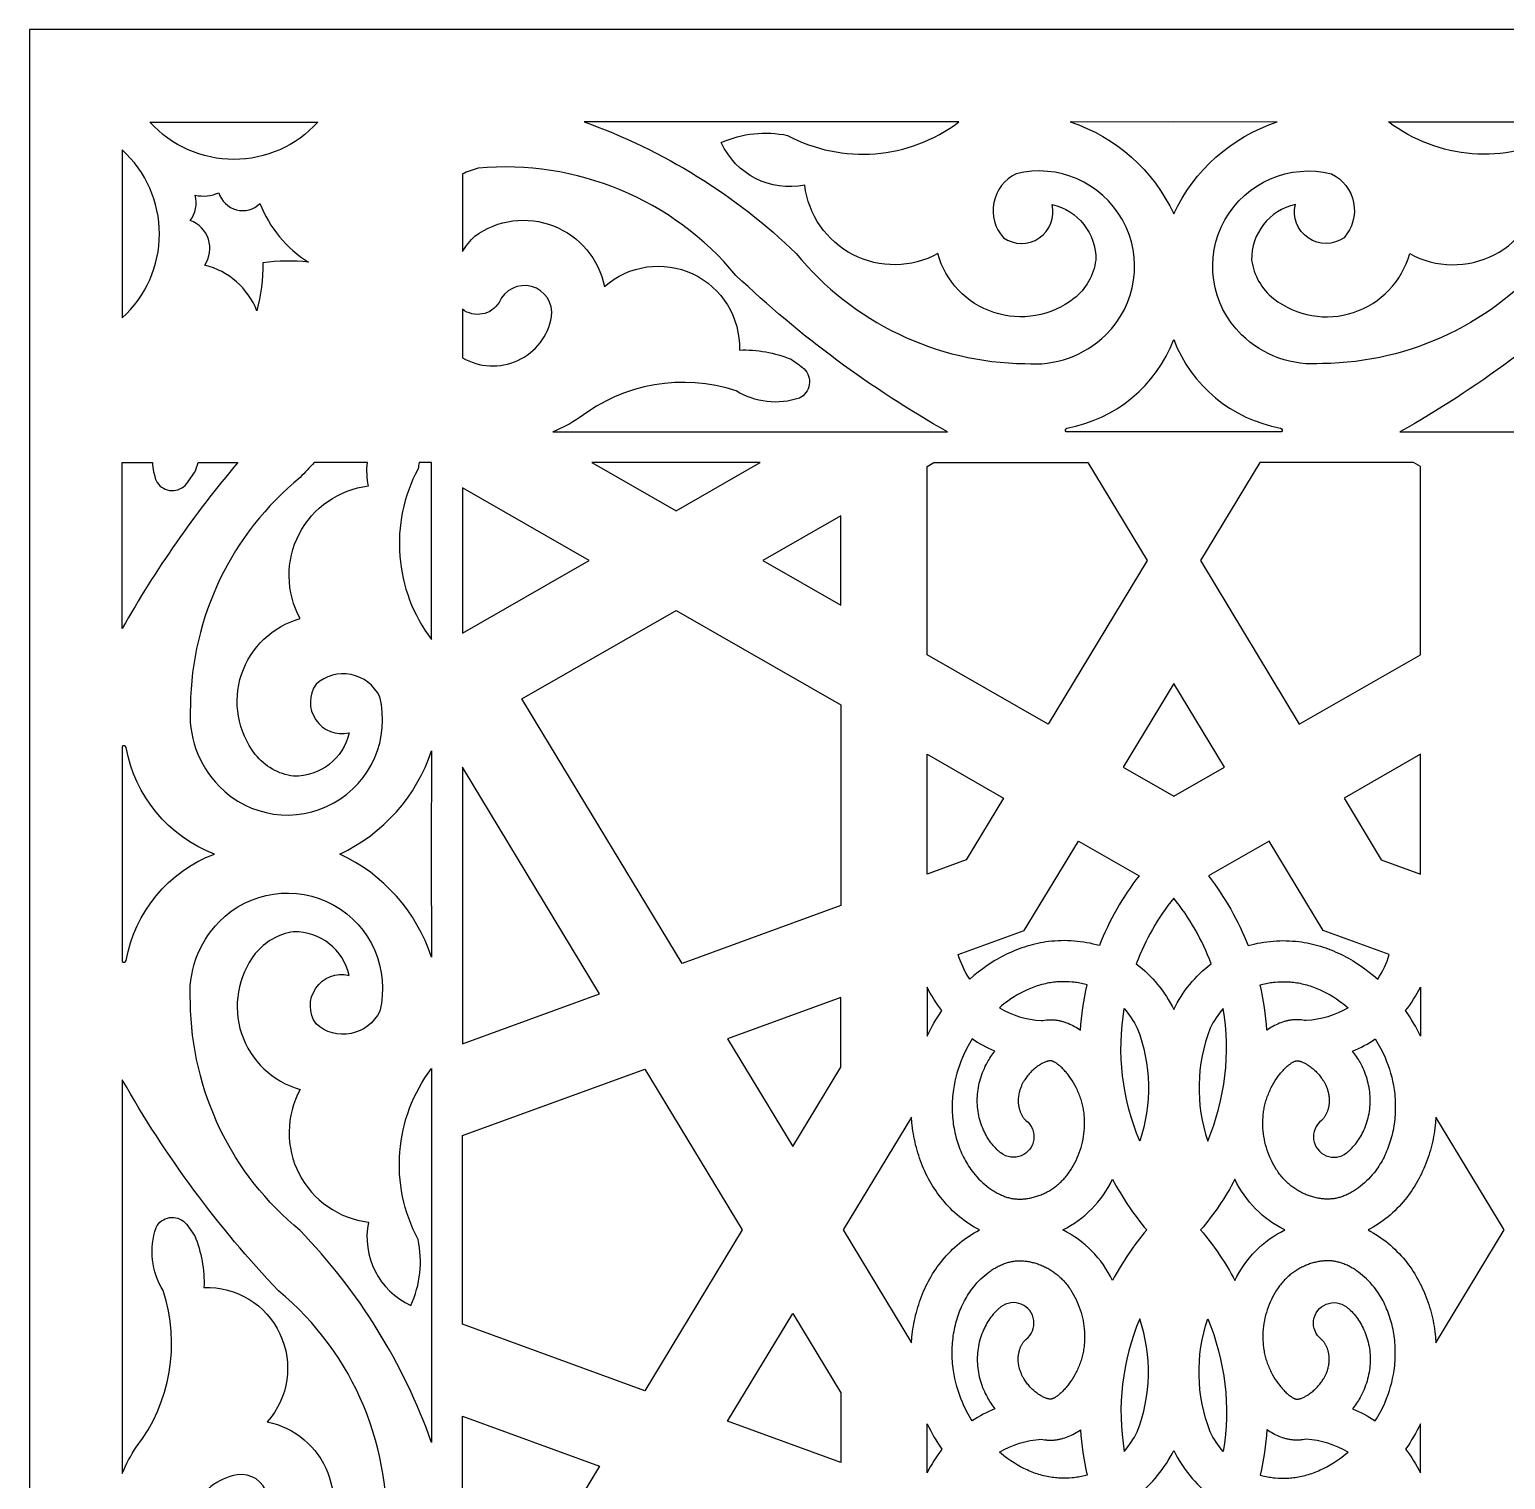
# Model space of a CAD drawing. Extents: x 481 to 1221, y 29 to 2104.
# Drawn here: x 481.1 to 958.4, y 1634.9 to 2103.7 of the extents above; entities that cross this region are included whole.
import ezdxf

# ---------------------------------------------------------------- set-up
doc = ezdxf.new("R2010")
doc.units = 0
doc.layers.add('DEFAULT_LAYER', color=1, linetype='CONTINUOUS')
doc.layers.add('LAYER_1', color=7, linetype='CONTINUOUS')

msp = doc.modelspace()

# ---------------------------------------------------------------- linework, layer by layer
at = {"layer": 'DEFAULT_LAYER'}
for points in [[(481.12, 28.73), (1221.12, 28.73), (1221.12, 2103.73), (481.12, 2103.73)], [(662.95, 1963.73), (690.19, 1948.11), (717.43, 1963.73)], [(823.31, 1963.73), (842.49, 1932.01), (810.51, 1879.12), (771.36, 1901.57), (771.36, 1962.46), (773.58, 1963.73)], [(878.93, 1963.73), (859.75, 1932.01), (891.73, 1879.12), (930.88, 1901.57), (930.88, 1962.46), (928.66, 1963.73)], [(621.12, 1908.5), (662.12, 1932.01), (621.12, 1955.52)], [(718.27, 1932.01), (743.43, 1917.58), (743.43, 1946.44)], [(690.19, 1915.92), (743.43, 1885.39), (743.43, 1820.46), (692.14, 1801.73), (640.37, 1887.35)], [(834.74, 1865.22), (851.12, 1855.83), (867.5, 1865.22), (851.12, 1892.31)], [(783.99, 1835.27), (771.36, 1830.66), (771.36, 1869.37), (796.05, 1855.22)], [(918.25, 1835.27), (930.88, 1830.66), (930.88, 1869.37), (906.19, 1855.22)], [(621.12, 1775.8), (665.41, 1791.97), (621.12, 1865.21)], [(727.93, 1742.55), (743.43, 1768.2), (743.43, 1790.73), (706.87, 1777.38)], [(621.12, 1746.06), (680.14, 1767.61), (711.61, 1715.57), (680.14, 1663.52), (621.12, 1685.07)], [(766.32, 1679.07), (766.46, 1680.88), (766.67, 1682.68), (766.8, 1683.58), (766.94, 1684.47), (767.1, 1685.37), (767.27, 1686.26), (767.46, 1687.14), (767.67, 1688.02), (767.89, 1688.9), (768.13, 1689.77), (768.39, 1690.64), (768.66, 1691.51), (768.94, 1692.36), (769.25, 1693.21), (769.57, 1694.06), (769.9, 1694.9), (770.25, 1695.73), (770.62, 1696.55), (771.01, 1697.37), (771.41, 1698.18), (771.82, 1698.98), (772.26, 1699.77), (772.71, 1700.55), (773.17, 1701.33), (773.66, 1702.09), (774.16, 1702.85), (774.67, 1703.59), (775.21, 1704.32), (775.76, 1705.04), (776.32, 1705.75), (776.95, 1706.5), (777.59, 1707.23), (778.25, 1707.95), (778.93, 1708.65), (779.63, 1709.34), (780.34, 1710.01), (781.07, 1710.66), (781.82, 1711.29), (782.57, 1711.9), (783.35, 1712.49), (784.14, 1713.06), (784.94, 1713.61), (785.75, 1714.13), (786.58, 1714.64), (787.42, 1715.11), (788.27, 1715.57), (787.42, 1716.02), (786.58, 1716.5), (785.75, 1717), (784.94, 1717.52), (784.14, 1718.07), (783.35, 1718.64), (782.57, 1719.23), (781.82, 1719.84), (781.07, 1720.48), (780.34, 1721.13), (779.63, 1721.79), (778.93, 1722.48), (778.25, 1723.18), (777.59, 1723.9), (776.95, 1724.63), (776.32, 1725.38), (775.76, 1726.09), (775.21, 1726.81), (774.67, 1727.54), (774.16, 1728.29), (773.66, 1729.04), (773.17, 1729.8), (772.71, 1730.58), (772.26, 1731.36), (771.82, 1732.15), (771.41, 1732.95), (771.01, 1733.76), (770.62, 1734.58), (770.25, 1735.4), (769.9, 1736.23), (769.57, 1737.07), (769.25, 1737.92), (768.94, 1738.77), (768.66, 1739.63), (768.39, 1740.49), (768.13, 1741.36), (767.89, 1742.23), (767.67, 1743.11), (767.46, 1743.99), (767.27, 1744.88), (767.1, 1745.77), (766.94, 1746.66), (766.8, 1747.56), (766.67, 1748.45), (766.46, 1750.26), (766.32, 1752.06), (744.25, 1715.57)], [(913.97, 1715.57), (914.82, 1715.11), (915.66, 1714.64), (916.49, 1714.13), (917.3, 1713.61), (918.1, 1713.06), (918.89, 1712.49), (919.67, 1711.9), (920.43, 1711.29), (921.17, 1710.66), (921.9, 1710.01), (922.61, 1709.34), (923.31, 1708.65), (923.99, 1707.95), (924.65, 1707.23), (925.29, 1706.5), (925.92, 1705.75), (926.49, 1705.04), (927.04, 1704.32), (927.57, 1703.59), (928.08, 1702.85), (928.58, 1702.09), (929.07, 1701.33), (929.53, 1700.55), (929.98, 1699.77), (930.42, 1698.98), (930.83, 1698.18), (931.24, 1697.37), (931.62, 1696.55), (931.99, 1695.73), (932.34, 1694.9), (932.68, 1694.06), (932.99, 1693.21), (933.3, 1692.36), (933.58, 1691.51), (933.86, 1690.64), (934.11, 1689.77), (934.35, 1688.9), (934.57, 1688.02), (934.78, 1687.14), (934.97, 1686.26), (935.14, 1685.37), (935.3, 1684.47), (935.45, 1683.58), (935.57, 1682.68), (935.78, 1680.88), (935.93, 1679.07), (958, 1715.57), (935.93, 1752.06), (935.78, 1750.26), (935.57, 1748.45), (935.45, 1747.56), (935.3, 1746.66), (935.14, 1745.77), (934.97, 1744.88), (934.78, 1743.99), (934.57, 1743.11), (934.35, 1742.23), (934.11, 1741.36), (933.86, 1740.49), (933.58, 1739.63), (933.3, 1738.77), (932.99, 1737.92), (932.68, 1737.07), (932.34, 1736.23), (931.99, 1735.4), (931.62, 1734.58), (931.24, 1733.76), (930.83, 1732.95), (930.42, 1732.15), (929.98, 1731.36), (929.53, 1730.58), (929.07, 1729.8), (928.58, 1729.04), (928.08, 1728.29), (927.57, 1727.54), (927.04, 1726.81), (926.49, 1726.09), (925.92, 1725.38), (925.29, 1724.63), (924.65, 1723.9), (923.99, 1723.18), (923.31, 1722.48), (922.61, 1721.79), (921.9, 1721.13), (921.17, 1720.48), (920.43, 1719.84), (919.67, 1719.23), (918.89, 1718.64), (918.1, 1718.07), (917.3, 1717.52), (916.49, 1717), (915.66, 1716.5), (914.82, 1716.02)], [(727.93, 1688.58), (743.43, 1662.94), (743.43, 1640.41), (706.87, 1653.76)], [(621.12, 1655.34), (665.41, 1639.16), (621.12, 1565.92)]]:
    msp.add_lwpolyline(points, close=True, dxfattribs=at)
at = {"layer": 'DEFAULT_LAYER', "color": 0, "linetype": 'BYBLOCK'}
for points in [[(729.07, 2031.28, 0.222108), (803.02, 1995.7, 0.219112), (829.18, 2005.02, 0.765251), (800.13, 2057.06, 0.497725), (796.05, 2036.41, 0.690956), (811.8, 2047.13, -0.356995), (825.92, 2029.15, -0.193457), (818.83, 2016.72, -0.533601), (774.82, 2031.26, -0.531304), (731.83, 2053.4, -0.349657), (704.83, 2067.17, -0.16007), (726.24, 2069.47, 0.291701), (781.64, 2073.84), (660.43, 2073.84, -0.107448)], [(817.67, 2073.84, -0.206627), (851.12, 2044.12, -0.206627), (884.57, 2073.84), (851.12, 2073.73)], [(973.17, 2031.28, -0.222108), (899.22, 1995.7, -0.219112), (873.06, 2005.02, -0.765251), (902.11, 2057.06, -0.497725), (906.19, 2036.41, -0.690956), (890.45, 2047.13, 0.356995), (876.32, 2029.15, 0.193457), (883.41, 2016.72, 0.533601), (927.42, 2031.26, 0.531304), (970.41, 2053.4, 0.349657), (997.41, 2067.17, 0.16007), (976, 2069.47, -0.291701), (920.6, 2073.84), (1041.81, 2073.84, 0.107448)], [(1081.12, 2057.02, 0.041637), (1076.09, 2058.88, 0.247353), (992.67, 2024.23, -0.061386), (924.27, 1973.61), (1051.92, 1973.61, -0.049502), (1043.33, 1978.16, 0.249186), (992.63, 1986.85, -0.221174), (972.13, 1984.55, -0.503995), (970.6, 1994.02, -0.012908), (974.83, 1997.09, -0.104982), (991.58, 2000.1, -0.65857), (1035.18, 2020.61, -0.545461), (1077.11, 2036.96, -0.069468), (1081.12, 2031.9)], [(816.3, 1973.61, -0.55483), (816.57, 1974.87, 0.263318), (851.12, 2003.49, 0.263318), (885.67, 1974.87, -0.55483), (885.94, 1973.61)], [(573.17, 1963.73, -0.008727), (568.65, 1958.89, 0.222108), (533.16, 1885.12, 0.219112), (542.45, 1859.02, 0.765251), (594.37, 1888, 0.497725), (573.77, 1892.07, 0.690956), (584.46, 1876.36, -0.356995), (566.53, 1862.27, -0.193457), (554.13, 1869.34, -0.533601), (568.64, 1913.25, -0.531304), (590.73, 1956.14, -0.078737), (590.39, 1963.73)], [(607.12, 1963.73, -0.014828), (606.76, 1961.72, 0.291701), (611.12, 1906.44), (611.12, 1963.73)], [(511.12, 1802.39, 0.55483), (512.37, 1802.66, -0.263318), (540.93, 1837.13, -0.263318), (512.37, 1871.6, 0.55483), (511.12, 1871.86)], [(611.12, 1803.75, 0.206627), (581.46, 1837.13, 0.206627), (611.12, 1870.5), (611.01, 1837.13)], [(568.65, 1715.36, -0.222108), (533.16, 1789.13, -0.219112), (542.45, 1815.23, -0.765251), (594.37, 1786.26, -0.497725), (573.77, 1782.18, -0.690956), (584.46, 1797.89, 0.356995), (566.53, 1811.98, 0.193457), (554.13, 1804.91, 0.533601), (568.64, 1761.01, 0.531304), (590.73, 1718.11, 0.349657), (604.46, 1691.17, 0.16007), (606.76, 1712.53, -0.291701), (611.12, 1767.81), (611.12, 1646.87, 0.107448)], [(511.12, 1764.15), (511.12, 1636.79, -0.049502), (515.66, 1645.36, 0.249186), (524.33, 1695.94, -0.221174), (522.03, 1716.4, -0.503995), (531.48, 1717.92, -0.012908), (534.54, 1713.7, -0.104982), (537.54, 1696.99, -0.65857), (558.01, 1653.49, -0.545461), (574.32, 1611.65, -0.20519), (557.45, 1604.45, -0.770302), (552.89, 1619.48, 0.879331), (548.28, 1636.42, 0.536204), (535.51, 1606.95), (540.26, 1600.9, 0.608372), (596.19, 1612.67, 0.247353), (561.63, 1695.9, -0.061386)]]:
    msp.add_lwpolyline(points, format="xyb", close=True, dxfattribs=at)
at = {"layer": 'DEFAULT_LAYER'}
for points in [[(625.13, 2036.96, -0.545461), (667.06, 2020.61, -0.65857), (710.66, 2000.1, -0.104982), (727.41, 1997.09, -0.012908), (731.64, 1994.02, -0.503995), (730.11, 1984.55, -0.221174), (709.61, 1986.85, 0.249186), (658.91, 1978.16, -0.049502), (650.32, 1973.61), (777.97, 1973.61, -0.061386), (709.57, 2024.23, 0.247353), (626.15, 2058.88, 0.041637), (621.12, 2057.02), (621.12, 2031.9, -0.069468)], [(621.12, 2013.27), (621.12, 1997.62, 0.522504), (649.95, 2010.85, 0.879331), (632.97, 2015.48, -0.44282)], [(839.9, 1830.07, 0.071841), (827.07, 1807.5), (826.07, 1807.78), (825.06, 1808.02), (824.05, 1808.25), (823.03, 1808.44), (822.01, 1808.61), (820.98, 1808.76), (819.95, 1808.88), (818.91, 1808.98), (817.88, 1809.05), (816.84, 1809.09), (815.81, 1809.11), (814.77, 1809.1), (813.74, 1809.06), (812.71, 1809), (811.68, 1808.92), (810.66, 1808.8), (809.77, 1808.68), (808.89, 1808.54), (808.01, 1808.38), (807.13, 1808.21), (806.26, 1808.01), (805.4, 1807.79), (804.54, 1807.56), (803.68, 1807.31), (802.83, 1807.04), (801.98, 1806.75), (801.15, 1806.45), (800.31, 1806.13), (799.48, 1805.79), (798.66, 1805.44), (797.85, 1805.07), (797.04, 1804.69), (796.24, 1804.29), (795.44, 1803.87), (794.66, 1803.44), (793.88, 1803), (793.1, 1802.54), (792.34, 1802.07), (790.83, 1801.08), (789.36, 1800.05), (787.92, 1798.96), (786.51, 1797.83), (785.15, 1796.65, -0.073638), (781.44, 1804.6), (802.8, 1812.41), (820.29, 1841.32)], [(862.34, 1830.07, -0.071841), (875.17, 1807.5), (876.17, 1807.78), (877.18, 1808.02), (878.19, 1808.25), (879.21, 1808.44), (880.23, 1808.61), (881.26, 1808.76), (882.29, 1808.88), (883.33, 1808.98), (884.36, 1809.05), (885.4, 1809.09), (886.43, 1809.11), (887.47, 1809.1), (888.5, 1809.06), (889.53, 1809), (890.56, 1808.92), (891.58, 1808.8), (892.47, 1808.68), (893.35, 1808.54), (894.23, 1808.38), (895.11, 1808.21), (895.98, 1808.01), (896.84, 1807.79), (897.71, 1807.56), (898.56, 1807.31), (899.41, 1807.04), (900.26, 1806.75), (901.1, 1806.45), (901.93, 1806.13), (902.76, 1805.79), (903.58, 1805.44), (904.39, 1805.07), (905.2, 1804.69), (906, 1804.29), (906.8, 1803.87), (907.59, 1803.44), (908.37, 1803), (909.14, 1802.54), (909.9, 1802.07), (911.41, 1801.08), (912.88, 1800.05), (914.32, 1798.96), (915.73, 1797.83), (917.1, 1796.65, 0.073638), (920.8, 1804.6), (899.44, 1812.41), (881.95, 1841.32)], [(851.12, 1822.9, 0.079297), (839.02, 1801.66, -0.113638), (851.12, 1786.89, -0.113638), (863.22, 1801.66, 0.079297)], [(820.99, 1780.16, -0.040906), (823.14, 1794.84), (822.25, 1795.07), (821.76, 1795.18), (821.28, 1795.29), (820.79, 1795.38), (820.29, 1795.47), (819.8, 1795.55), (819.31, 1795.62), (818.81, 1795.68), (818.32, 1795.73), (817.33, 1795.8), (816.83, 1795.83), (816.33, 1795.85), (815.84, 1795.85), (815.34, 1795.85), (814.84, 1795.84), (814.34, 1795.83), (813.86, 1795.8), (813.37, 1795.76), (812.88, 1795.72), (812.4, 1795.66), (811.86, 1795.59), (811.32, 1795.51), (810.78, 1795.42), (810.24, 1795.32), (809.69, 1795.2), (809.14, 1795.07), (808.59, 1794.93), (808.05, 1794.78), (807.51, 1794.62), (806.97, 1794.45), (806.43, 1794.27), (805.9, 1794.08), (805.35, 1793.87), (804.8, 1793.65), (804.26, 1793.42), (803.72, 1793.19), (802.66, 1792.68), (801.61, 1792.14), (800.54, 1791.55), (799.49, 1790.91), (798.47, 1790.25), (797.46, 1789.55), (796.77, 1789.05), (796.09, 1788.53), (795.42, 1787.99), (794.76, 1787.44, 0.119697), (808.26, 1783.24), (808.82, 1783.34), (809.38, 1783.42), (809.94, 1783.48), (810.22, 1783.5), (810.5, 1783.52), (810.78, 1783.53), (811.06, 1783.54), (811.34, 1783.54), (811.61, 1783.54), (811.89, 1783.53), (812.17, 1783.51), (812.44, 1783.49), (812.72, 1783.47), (812.99, 1783.44), (813.26, 1783.4), (813.54, 1783.36), (813.81, 1783.32), (814.08, 1783.27), (814.34, 1783.21), (814.61, 1783.15), (814.88, 1783.08), (815.15, 1783.01), (815.41, 1782.94), (815.94, 1782.77), (816.47, 1782.59), (816.99, 1782.38), (817.5, 1782.16), (818.02, 1781.93), (818.52, 1781.67), (819.03, 1781.4), (819.53, 1781.11), (820.02, 1780.81), (820.51, 1780.49)], [(881.25, 1780.16, 0.040906), (879.1, 1794.84), (879.99, 1795.07), (880.48, 1795.18), (880.97, 1795.29), (881.46, 1795.38), (881.95, 1795.47), (882.44, 1795.55), (882.93, 1795.62), (883.43, 1795.68), (883.92, 1795.73), (884.92, 1795.8), (885.41, 1795.83), (885.91, 1795.85), (886.41, 1795.85), (886.9, 1795.85), (887.4, 1795.84), (887.9, 1795.83), (888.38, 1795.8), (888.87, 1795.76), (889.36, 1795.72), (889.84, 1795.66), (890.39, 1795.59), (890.93, 1795.51), (891.46, 1795.42), (892, 1795.32), (892.55, 1795.2), (893.1, 1795.07), (893.65, 1794.93), (894.19, 1794.78), (894.74, 1794.62), (895.27, 1794.45), (895.81, 1794.27), (896.34, 1794.08), (896.89, 1793.87), (897.44, 1793.65), (897.98, 1793.42), (898.52, 1793.19), (899.58, 1792.68), (900.63, 1792.14), (901.7, 1791.55), (902.75, 1790.91), (903.78, 1790.25), (904.78, 1789.55), (905.47, 1789.05), (906.15, 1788.53), (906.83, 1787.99), (907.48, 1787.44, -0.119697), (893.98, 1783.24), (893.42, 1783.34), (892.86, 1783.42), (892.3, 1783.48), (892.02, 1783.5), (891.74, 1783.52), (891.46, 1783.53), (891.18, 1783.54), (890.9, 1783.54), (890.63, 1783.54), (890.35, 1783.53), (890.07, 1783.51), (889.8, 1783.49), (889.52, 1783.47), (889.25, 1783.44), (888.98, 1783.4), (888.71, 1783.36), (888.44, 1783.32), (888.17, 1783.27), (887.9, 1783.21), (887.63, 1783.15), (887.36, 1783.08), (887.09, 1783.01), (886.83, 1782.94), (886.3, 1782.77), (885.78, 1782.59), (885.25, 1782.38), (884.74, 1782.16), (884.23, 1781.93), (883.72, 1781.67), (883.21, 1781.4), (882.72, 1781.11), (882.22, 1780.81), (881.73, 1780.49)], [(771.36, 1778.21, -0.042165), (776.14, 1786.49, -0.052169), (771.36, 1794.11)], [(930.88, 1778.21, 0.042165), (926.1, 1786.49, 0.052169), (930.88, 1794.11)], [(839.33, 1780.85, -0.175194), (840.13, 1744.29, -0.142079), (835.13, 1787.21, -0.057194)], [(862.91, 1780.85, 0.175194), (862.11, 1744.29, 0.142079), (867.11, 1787.21, 0.057194)], [(803.35, 1750.95, -1.00005), (795.26, 1740.45), (795.04, 1740.63), (794.82, 1740.81), (794.6, 1741), (794.38, 1741.19), (794.17, 1741.38), (793.96, 1741.58), (793.55, 1741.99), (793.15, 1742.41), (792.76, 1742.85), (792.39, 1743.3), (792.03, 1743.76), (791.68, 1744.23), (791.35, 1744.72), (791.03, 1745.22), (790.72, 1745.72), (790.43, 1746.23), (790.15, 1746.75), (789.89, 1747.28), (789.64, 1747.81), (789.35, 1748.46), (789.09, 1749.12), (788.85, 1749.79), (788.62, 1750.46), (788.42, 1751.14), (788.25, 1751.82), (788.09, 1752.51), (787.95, 1753.2), (787.84, 1753.89), (787.75, 1754.59), (787.67, 1755.29), (787.62, 1755.99), (787.59, 1756.69), (787.58, 1757.4), (787.59, 1758.1), (787.62, 1758.81), (787.67, 1759.52), (787.75, 1760.22), (787.84, 1760.92), (787.95, 1761.63), (788.09, 1762.33), (788.24, 1763.03), (788.41, 1763.72), (788.61, 1764.41), (788.82, 1765.1), (789.06, 1765.79), (789.31, 1766.47), (789.59, 1767.14), (789.88, 1767.81), (790.19, 1768.48), (790.53, 1769.13), (790.88, 1769.79), (791.15, 1770.25), (791.42, 1770.71), (791.71, 1771.16), (792, 1771.61), (792.31, 1772.06), (792.62, 1772.5), (792.94, 1772.94), (793.27, 1773.37, -0.0482), (785.97, 1777.34), (785.52, 1776.61), (785.08, 1775.88), (784.66, 1775.13), (784.25, 1774.38), (783.86, 1773.62), (783.48, 1772.85), (783.12, 1772.08), (782.78, 1771.29), (782.27, 1770.05), (781.8, 1768.79), (781.37, 1767.52), (780.98, 1766.24), (780.63, 1764.94), (780.33, 1763.63), (780.07, 1762.31), (779.86, 1760.99), (779.76, 1760.23), (779.67, 1759.48), (779.6, 1758.72), (779.55, 1757.96), (779.5, 1757.2), (779.48, 1756.44), (779.46, 1755.67), (779.47, 1754.91), (779.48, 1754.19), (779.51, 1753.46), (779.55, 1752.74), (779.61, 1752.01), (779.67, 1751.29), (779.76, 1750.57), (779.85, 1749.85), (779.96, 1749.13), (780.08, 1748.43), (780.21, 1747.73), (780.36, 1747.04), (780.52, 1746.34), (780.69, 1745.65), (780.88, 1744.97), (781.08, 1744.28), (781.3, 1743.6), (781.52, 1742.95), (781.75, 1742.3), (782, 1741.66), (782.26, 1741.02), (782.54, 1740.39), (782.82, 1739.77), (783.12, 1739.15), (783.44, 1738.54), (783.75, 1737.95), (784.08, 1737.37), (784.43, 1736.8), (784.78, 1736.24), (785.15, 1735.69), (785.53, 1735.14), (785.92, 1734.61), (786.33, 1734.08), (786.9, 1733.38), (787.5, 1732.7), (788.12, 1732.04), (788.76, 1731.4), (789.38, 1730.82), (790.02, 1730.26), (790.68, 1729.72), (791.36, 1729.2), (792.01, 1728.74), (792.35, 1728.51), (792.68, 1728.29), (793.03, 1728.08), (793.37, 1727.88), (793.72, 1727.68), (794.07, 1727.49), (794.4, 1727.32), (794.73, 1727.15), (795.06, 1726.99), (795.4, 1726.84), (795.74, 1726.7), (796.08, 1726.56), (796.42, 1726.43), (796.77, 1726.31), (797.09, 1726.21), (797.4, 1726.11), (797.72, 1726.02), (798.04, 1725.94), (798.36, 1725.86), (798.69, 1725.79), (799.01, 1725.73), (799.34, 1725.68), (799.66, 1725.64), (799.97, 1725.6), (800.29, 1725.58), (800.61, 1725.56), (800.93, 1725.54), (801.25, 1725.54), (801.57, 1725.54), (801.89, 1725.54), (802.24, 1725.56), (802.59, 1725.58), (802.94, 1725.62), (803.29, 1725.65), (803.63, 1725.7), (803.98, 1725.75), (804.33, 1725.81), (804.67, 1725.88), (805.04, 1725.95), (805.4, 1726.04), (805.77, 1726.13), (806.13, 1726.23), (806.49, 1726.34), (806.85, 1726.45), (807.2, 1726.57), (807.55, 1726.7), (807.92, 1726.83), (808.27, 1726.97), (808.63, 1727.12), (808.98, 1727.28), (809.33, 1727.44), (809.68, 1727.61), (810.02, 1727.79), (810.36, 1727.97), (810.69, 1728.15), (811.02, 1728.35), (811.34, 1728.54), (811.67, 1728.75), (811.98, 1728.96), (812.3, 1729.17), (812.6, 1729.4), (812.91, 1729.62), (813.22, 1729.87), (813.53, 1730.11), (813.83, 1730.37), (814.13, 1730.63), (814.42, 1730.9), (814.7, 1731.17), (814.98, 1731.45), (815.26, 1731.73), (815.54, 1732.03), (815.82, 1732.34), (816.09, 1732.66), (816.36, 1732.97), (816.62, 1733.3), (816.87, 1733.63), (817.12, 1733.96), (817.36, 1734.29), (817.61, 1734.65), (817.85, 1735.01), (818.31, 1735.74), (818.74, 1736.49), (819.16, 1737.25), (819.55, 1738.05), (819.92, 1738.86), (820.27, 1739.68), (820.59, 1740.51), (820.88, 1741.36), (821.15, 1742.23), (821.39, 1743.09), (821.61, 1743.97), (821.8, 1744.87), (821.96, 1745.77), (822.09, 1746.68), (822.2, 1747.59), (822.27, 1748.49), (822.31, 1749.39), (822.32, 1750.28), (822.3, 1751.18), (822.25, 1752.07), (822.21, 1752.51), (822.16, 1752.96), (822.11, 1753.4), (822.05, 1753.84), (821.98, 1754.27), (821.91, 1754.71), (821.82, 1755.15), (821.73, 1755.59), (821.63, 1756.03), (821.52, 1756.46), (821.4, 1756.9), (821.28, 1757.33), (821.15, 1757.75), (821.01, 1758.18), (820.85, 1758.62), (820.69, 1759.05), (820.53, 1759.49), (820.35, 1759.92), (820.16, 1760.34), (819.97, 1760.77), (819.77, 1761.19), (819.57, 1761.6), (819.16, 1762.37), (818.73, 1763.13), (818.27, 1763.87), (817.79, 1764.6), (817.32, 1765.26), (816.83, 1765.91), (816.57, 1766.23), (816.31, 1766.54), (816.04, 1766.85), (815.77, 1767.16), (815.52, 1767.42), (815.27, 1767.68), (815.01, 1767.94), (814.75, 1768.19), (814.42, 1768.49), (814.09, 1768.77), (813.87, 1768.95), (813.65, 1769.12), (813.42, 1769.29), (813.18, 1769.45), (813, 1769.57), (812.81, 1769.69), (812.62, 1769.8), (812.42, 1769.91), (812.28, 1769.98), (812.14, 1770.04), (812, 1770.11), (811.93, 1770.14), (811.85, 1770.16), (811.77, 1770.19), (811.73, 1770.21), (811.69, 1770.22), (811.64, 1770.23), (811.6, 1770.24), (811.56, 1770.26), (811.51, 1770.26), (811.47, 1770.27), (811.43, 1770.28), (811.39, 1770.28), (811.37, 1770.29), (811.35, 1770.29), (811.33, 1770.29), (811.31, 1770.29), (811.27, 1770.29), (811.22, 1770.29), (811.18, 1770.29), (811.14, 1770.28), (811.1, 1770.28), (811.02, 1770.27), (810.94, 1770.26), (810.86, 1770.25), (810.7, 1770.22), (810.55, 1770.19), (810.39, 1770.15), (810.28, 1770.12), (810.17, 1770.08), (809.95, 1770.01), (809.74, 1769.93), (809.52, 1769.85), (809.25, 1769.73), (808.98, 1769.61), (808.72, 1769.48), (808.46, 1769.34), (808.27, 1769.23), (808.07, 1769.12), (807.69, 1768.88), (807.31, 1768.63), (806.95, 1768.37), (806.64, 1768.14), (806.34, 1767.9), (806.05, 1767.65), (805.76, 1767.4), (805.47, 1767.13), (805.18, 1766.86), (804.9, 1766.58), (804.63, 1766.29), (804.37, 1766), (804.11, 1765.7), (803.86, 1765.39), (803.61, 1765.08), (803.39, 1764.78), (803.17, 1764.47), (802.96, 1764.15), (802.75, 1763.84), (802.63, 1763.63), (802.5, 1763.42), (802.38, 1763.2), (802.27, 1762.99), (802.16, 1762.77), (802.05, 1762.55), (801.94, 1762.33), (801.85, 1762.11), (801.74, 1761.85), (801.63, 1761.59), (801.54, 1761.33), (801.44, 1761.07), (801.36, 1760.8), (801.28, 1760.53), (801.21, 1760.26), (801.14, 1759.99), (801.06, 1759.62), (800.99, 1759.24), (800.93, 1758.87), (800.89, 1758.49), (800.85, 1758.11), (800.84, 1757.73), (800.83, 1757.54), (800.83, 1757.35), (800.83, 1757.15), (800.84, 1756.96), (800.85, 1756.72), (800.87, 1756.48), (800.89, 1756.24), (800.92, 1756), (800.96, 1755.76), (801, 1755.52), (801.05, 1755.28), (801.1, 1755.05), (801.16, 1754.82), (801.22, 1754.6), (801.29, 1754.37), (801.36, 1754.15), (801.44, 1753.93), (801.52, 1753.71), (801.61, 1753.5), (801.7, 1753.28), (801.8, 1753.07), (801.91, 1752.87), (802.01, 1752.67), (802.13, 1752.47), (802.23, 1752.29), (802.35, 1752.12), (802.46, 1751.95), (802.58, 1751.78), (802.68, 1751.65), (802.79, 1751.52), (802.89, 1751.39), (803, 1751.27), (803.07, 1751.2), (803.14, 1751.13), (803.21, 1751.07), (803.28, 1751.01), (803.32, 1750.98)], [(898.89, 1750.95, 1.00005), (906.98, 1740.45), (907.2, 1740.63), (907.43, 1740.81), (907.64, 1741), (907.86, 1741.19), (908.07, 1741.38), (908.28, 1741.58), (908.69, 1741.99), (909.09, 1742.41), (909.48, 1742.85), (909.85, 1743.3), (910.21, 1743.76), (910.56, 1744.23), (910.89, 1744.72), (911.21, 1745.22), (911.52, 1745.72), (911.81, 1746.23), (912.09, 1746.75), (912.35, 1747.28), (912.6, 1747.81), (912.89, 1748.46), (913.15, 1749.12), (913.4, 1749.79), (913.62, 1750.46), (913.82, 1751.14), (913.99, 1751.82), (914.15, 1752.51), (914.29, 1753.2), (914.4, 1753.89), (914.5, 1754.59), (914.57, 1755.29), (914.62, 1755.99), (914.65, 1756.69), (914.66, 1757.4), (914.65, 1758.1), (914.62, 1758.81), (914.57, 1759.52), (914.5, 1760.22), (914.4, 1760.92), (914.29, 1761.63), (914.16, 1762.33), (914, 1763.03), (913.83, 1763.72), (913.63, 1764.41), (913.42, 1765.1), (913.18, 1765.79), (912.93, 1766.47), (912.66, 1767.14), (912.36, 1767.81), (912.05, 1768.48), (911.71, 1769.13), (911.36, 1769.79), (911.09, 1770.25), (910.82, 1770.71), (910.53, 1771.16), (910.24, 1771.61), (909.93, 1772.06), (909.62, 1772.5), (909.3, 1772.94), (908.97, 1773.37, 0.0482), (916.27, 1777.34), (916.72, 1776.61), (917.16, 1775.88), (917.58, 1775.13), (917.99, 1774.38), (918.38, 1773.62), (918.76, 1772.85), (919.12, 1772.08), (919.46, 1771.29), (919.97, 1770.05), (920.44, 1768.79), (920.87, 1767.52), (921.26, 1766.24), (921.61, 1764.94), (921.91, 1763.63), (922.17, 1762.31), (922.38, 1760.99), (922.48, 1760.23), (922.57, 1759.48), (922.64, 1758.72), (922.69, 1757.96), (922.74, 1757.2), (922.76, 1756.44), (922.78, 1755.67), (922.78, 1754.91), (922.76, 1754.19), (922.73, 1753.46), (922.69, 1752.74), (922.64, 1752.01), (922.57, 1751.29), (922.49, 1750.57), (922.39, 1749.85), (922.28, 1749.13), (922.16, 1748.43), (922.03, 1747.73), (921.88, 1747.04), (921.72, 1746.34), (921.55, 1745.65), (921.36, 1744.97), (921.16, 1744.28), (920.94, 1743.6), (920.72, 1742.95), (920.49, 1742.3), (920.24, 1741.66), (919.98, 1741.02), (919.71, 1740.39), (919.42, 1739.77), (919.12, 1739.15), (918.8, 1738.54), (918.49, 1737.95), (918.16, 1737.37), (917.81, 1736.8), (917.46, 1736.24), (917.09, 1735.69), (916.71, 1735.14), (916.32, 1734.61), (915.91, 1734.08), (915.34, 1733.38), (914.74, 1732.7), (914.12, 1732.04), (913.48, 1731.4), (912.86, 1730.82), (912.22, 1730.26), (911.56, 1729.72), (910.89, 1729.2), (910.23, 1728.74), (909.9, 1728.51), (909.56, 1728.29), (909.22, 1728.08), (908.87, 1727.88), (908.52, 1727.68), (908.17, 1727.49), (907.84, 1727.32), (907.51, 1727.15), (907.18, 1726.99), (906.84, 1726.84), (906.5, 1726.7), (906.16, 1726.56), (905.82, 1726.43), (905.47, 1726.31), (905.16, 1726.21), (904.84, 1726.11), (904.52, 1726.02), (904.2, 1725.94), (903.88, 1725.86), (903.55, 1725.79), (903.23, 1725.73), (902.9, 1725.68), (902.58, 1725.64), (902.27, 1725.6), (901.95, 1725.58), (901.63, 1725.56), (901.31, 1725.54), (900.99, 1725.54), (900.67, 1725.54), (900.35, 1725.54), (900, 1725.56), (899.65, 1725.58), (899.3, 1725.62), (898.95, 1725.65), (898.61, 1725.7), (898.26, 1725.75), (897.91, 1725.81), (897.57, 1725.88), (897.2, 1725.95), (896.84, 1726.04), (896.47, 1726.13), (896.11, 1726.23), (895.75, 1726.34), (895.4, 1726.45), (895.04, 1726.57), (894.69, 1726.7), (894.33, 1726.83), (893.97, 1726.97), (893.61, 1727.12), (893.26, 1727.28), (892.91, 1727.44), (892.57, 1727.61), (892.22, 1727.79), (891.88, 1727.97), (891.55, 1728.15), (891.22, 1728.35), (890.9, 1728.54), (890.58, 1728.75), (890.26, 1728.96), (889.95, 1729.17), (889.64, 1729.4), (889.33, 1729.62), (889.02, 1729.87), (888.71, 1730.11), (888.41, 1730.37), (888.12, 1730.63), (887.82, 1730.9), (887.54, 1731.17), (887.26, 1731.45), (886.98, 1731.73), (886.7, 1732.03), (886.42, 1732.34), (886.15, 1732.66), (885.88, 1732.97), (885.62, 1733.3), (885.37, 1733.63), (885.12, 1733.96), (884.88, 1734.29), (884.63, 1734.65), (884.39, 1735.01), (883.93, 1735.74), (883.5, 1736.49), (883.09, 1737.25), (882.69, 1738.05), (882.32, 1738.86), (881.97, 1739.68), (881.66, 1740.51), (881.36, 1741.36), (881.09, 1742.23), (880.85, 1743.09), (880.63, 1743.97), (880.44, 1744.87), (880.28, 1745.77), (880.15, 1746.68), (880.05, 1747.59), (879.97, 1748.49), (879.93, 1749.39), (879.92, 1750.28), (879.94, 1751.18), (880, 1752.07), (880.03, 1752.51), (880.08, 1752.96), (880.13, 1753.4), (880.19, 1753.84), (880.26, 1754.27), (880.34, 1754.71), (880.42, 1755.15), (880.51, 1755.59), (880.61, 1756.03), (880.72, 1756.46), (880.84, 1756.9), (880.96, 1757.33), (881.1, 1757.75), (881.23, 1758.18), (881.39, 1758.62), (881.55, 1759.05), (881.72, 1759.49), (881.89, 1759.92), (882.08, 1760.34), (882.27, 1760.77), (882.47, 1761.19), (882.67, 1761.6), (883.08, 1762.37), (883.51, 1763.13), (883.97, 1763.87), (884.45, 1764.6), (884.92, 1765.26), (885.42, 1765.91), (885.67, 1766.23), (885.93, 1766.54), (886.2, 1766.85), (886.47, 1767.16), (886.72, 1767.42), (886.97, 1767.68), (887.23, 1767.94), (887.49, 1768.19), (887.82, 1768.49), (888.15, 1768.77), (888.37, 1768.95), (888.6, 1769.12), (888.83, 1769.29), (889.06, 1769.45), (889.24, 1769.57), (889.43, 1769.69), (889.63, 1769.8), (889.82, 1769.91), (889.96, 1769.98), (890.1, 1770.04), (890.24, 1770.11), (890.31, 1770.14), (890.39, 1770.16), (890.47, 1770.19), (890.51, 1770.21), (890.56, 1770.22), (890.6, 1770.23), (890.64, 1770.24), (890.68, 1770.26), (890.73, 1770.26), (890.77, 1770.27), (890.81, 1770.28), (890.85, 1770.28), (890.87, 1770.29), (890.89, 1770.29), (890.91, 1770.29), (890.93, 1770.29), (890.98, 1770.29), (891.02, 1770.29), (891.06, 1770.29), (891.1, 1770.28), (891.14, 1770.28), (891.23, 1770.27), (891.3, 1770.26), (891.38, 1770.25), (891.54, 1770.22), (891.69, 1770.19), (891.85, 1770.15), (891.96, 1770.12), (892.07, 1770.08), (892.29, 1770.01), (892.51, 1769.93), (892.72, 1769.85), (892.99, 1769.73), (893.26, 1769.61), (893.52, 1769.48), (893.78, 1769.34), (893.98, 1769.23), (894.17, 1769.12), (894.55, 1768.88), (894.93, 1768.63), (895.29, 1768.37), (895.6, 1768.14), (895.9, 1767.9), (896.19, 1767.65), (896.48, 1767.4), (896.77, 1767.13), (897.06, 1766.86), (897.34, 1766.58), (897.61, 1766.29), (897.88, 1766), (898.13, 1765.7), (898.38, 1765.39), (898.63, 1765.08), (898.85, 1764.78), (899.07, 1764.47), (899.28, 1764.15), (899.49, 1763.84), (899.62, 1763.63), (899.74, 1763.42), (899.86, 1763.2), (899.97, 1762.99), (900.09, 1762.77), (900.19, 1762.55), (900.3, 1762.33), (900.4, 1762.11), (900.51, 1761.85), (900.61, 1761.59), (900.71, 1761.33), (900.8, 1761.07), (900.88, 1760.8), (900.96, 1760.53), (901.04, 1760.26), (901.1, 1759.99), (901.18, 1759.62), (901.25, 1759.24), (901.31, 1758.87), (901.36, 1758.49), (901.39, 1758.11), (901.41, 1757.73), (901.41, 1757.54), (901.41, 1757.35), (901.41, 1757.15), (901.4, 1756.96), (901.39, 1756.72), (901.37, 1756.48), (901.35, 1756.24), (901.32, 1756), (901.28, 1755.76), (901.24, 1755.52), (901.19, 1755.28), (901.14, 1755.05), (901.09, 1754.82), (901.02, 1754.6), (900.96, 1754.37), (900.88, 1754.15), (900.8, 1753.93), (900.72, 1753.71), (900.63, 1753.5), (900.54, 1753.28), (900.44, 1753.07), (900.34, 1752.87), (900.23, 1752.67), (900.11, 1752.47), (900.01, 1752.29), (899.9, 1752.12), (899.78, 1751.95), (899.66, 1751.78), (899.56, 1751.65), (899.46, 1751.52), (899.35, 1751.39), (899.24, 1751.27), (899.17, 1751.2), (899.1, 1751.13), (899.03, 1751.07), (898.96, 1751.01), (898.93, 1750.98)], [(831.32, 1731.95, 0.05462), (842.41, 1715.57, 0.05462), (831.32, 1699.18, 0.17), (815.21, 1715.57, 0.17)], [(859.83, 1715.57, -0.05462), (870.92, 1699.18, -0.17), (887.03, 1715.57, -0.17), (870.92, 1731.95, -0.05462)], [(803.35, 1680.18, 1.00005), (795.26, 1690.68), (795.04, 1690.5), (794.82, 1690.32), (794.6, 1690.14), (794.38, 1689.95), (794.17, 1689.75), (793.96, 1689.55), (793.55, 1689.15), (793.15, 1688.72), (792.76, 1688.29), (792.39, 1687.84), (792.03, 1687.37), (791.68, 1686.9), (791.35, 1686.41), (791.03, 1685.92), (790.72, 1685.41), (790.43, 1684.9), (790.15, 1684.38), (789.89, 1683.86), (789.64, 1683.32), (789.35, 1682.67), (789.09, 1682.01), (788.85, 1681.34), (788.62, 1680.67), (788.42, 1679.99), (788.25, 1679.31), (788.09, 1678.62), (787.95, 1677.93), (787.84, 1677.24), (787.75, 1676.54), (787.67, 1675.84), (787.62, 1675.14), (787.59, 1674.44), (787.58, 1673.73), (787.59, 1673.03), (787.62, 1672.32), (787.67, 1671.62), (787.75, 1670.91), (787.84, 1670.21), (787.95, 1669.51), (788.09, 1668.81), (788.24, 1668.11), (788.41, 1667.41), (788.61, 1666.72), (788.82, 1666.03), (789.06, 1665.35), (789.31, 1664.67), (789.59, 1663.99), (789.88, 1663.32), (790.19, 1662.66), (790.53, 1662), (790.88, 1661.35), (791.15, 1660.88), (791.42, 1660.42), (791.71, 1659.97), (792, 1659.52), (792.31, 1659.07), (792.62, 1658.63), (792.94, 1658.19), (793.27, 1657.76, 0.0482), (785.97, 1653.8), (785.52, 1654.52), (785.08, 1655.26), (784.66, 1656), (784.25, 1656.75), (783.86, 1657.51), (783.48, 1658.28), (783.12, 1659.06), (782.78, 1659.84), (782.27, 1661.08), (781.8, 1662.34), (781.37, 1663.61), (780.98, 1664.9), (780.63, 1666.19), (780.33, 1667.5), (780.07, 1668.82), (779.86, 1670.14), (779.76, 1670.9), (779.67, 1671.66), (779.6, 1672.41), (779.55, 1673.17), (779.5, 1673.93), (779.48, 1674.7), (779.46, 1675.46), (779.47, 1676.22), (779.48, 1676.95), (779.51, 1677.67), (779.55, 1678.4), (779.61, 1679.12), (779.67, 1679.84), (779.76, 1680.56), (779.85, 1681.28), (779.96, 1682), (780.08, 1682.7), (780.21, 1683.4), (780.36, 1684.1), (780.52, 1684.79), (780.69, 1685.48), (780.88, 1686.17), (781.08, 1686.85), (781.3, 1687.53), (781.52, 1688.18), (781.75, 1688.83), (782, 1689.47), (782.26, 1690.11), (782.54, 1690.74), (782.82, 1691.37), (783.12, 1691.98), (783.44, 1692.6), (783.75, 1693.18), (784.08, 1693.76), (784.43, 1694.33), (784.78, 1694.89), (785.15, 1695.45), (785.53, 1695.99), (785.92, 1696.53), (786.33, 1697.05), (786.9, 1697.75), (787.5, 1698.43), (788.12, 1699.09), (788.76, 1699.73), (789.38, 1700.31), (790.02, 1700.88), (790.68, 1701.41), (791.36, 1701.93), (792.01, 1702.4), (792.35, 1702.62), (792.68, 1702.84), (793.03, 1703.05), (793.37, 1703.26), (793.72, 1703.46), (794.07, 1703.65), (794.4, 1703.82), (794.73, 1703.98), (795.06, 1704.14), (795.4, 1704.29), (795.74, 1704.43), (796.08, 1704.57), (796.42, 1704.7), (796.77, 1704.82), (797.09, 1704.93), (797.4, 1705.02), (797.72, 1705.11), (798.04, 1705.2), (798.36, 1705.27), (798.69, 1705.34), (799.01, 1705.4), (799.34, 1705.45), (799.66, 1705.5), (799.97, 1705.53), (800.29, 1705.56), (800.61, 1705.58), (800.93, 1705.59), (801.25, 1705.6), (801.57, 1705.6), (801.89, 1705.59), (802.24, 1705.57), (802.59, 1705.55), (802.94, 1705.52), (803.29, 1705.48), (803.63, 1705.43), (803.98, 1705.38), (804.33, 1705.32), (804.67, 1705.26), (805.04, 1705.18), (805.4, 1705.09), (805.77, 1705), (806.13, 1704.9), (806.49, 1704.8), (806.85, 1704.68), (807.2, 1704.56), (807.55, 1704.44), (807.92, 1704.3), (808.27, 1704.16), (808.63, 1704.01), (808.98, 1703.85), (809.33, 1703.69), (809.68, 1703.52), (810.02, 1703.35), (810.36, 1703.16), (810.69, 1702.98), (811.02, 1702.79), (811.34, 1702.59), (811.67, 1702.38), (811.98, 1702.18), (812.3, 1701.96), (812.6, 1701.74), (812.91, 1701.51), (813.22, 1701.27), (813.53, 1701.02), (813.83, 1700.76), (814.13, 1700.5), (814.42, 1700.24), (814.7, 1699.96), (814.98, 1699.68), (815.26, 1699.4), (815.54, 1699.1), (815.82, 1698.79), (816.09, 1698.48), (816.36, 1698.16), (816.62, 1697.84), (816.87, 1697.51), (817.12, 1697.17), (817.36, 1696.84), (817.61, 1696.48), (817.85, 1696.12), (818.31, 1695.39), (818.74, 1694.64), (819.16, 1693.88), (819.55, 1693.08), (819.92, 1692.27), (820.27, 1691.45), (820.59, 1690.62), (820.88, 1689.77), (821.15, 1688.91), (821.39, 1688.04), (821.61, 1687.16), (821.8, 1686.27), (821.96, 1685.36), (822.09, 1684.45), (822.2, 1683.54), (822.27, 1682.65), (822.31, 1681.75), (822.32, 1680.85), (822.3, 1679.95), (822.25, 1679.06), (822.21, 1678.62), (822.16, 1678.18), (822.11, 1677.74), (822.05, 1677.3), (821.98, 1676.86), (821.91, 1676.42), (821.82, 1675.98), (821.73, 1675.54), (821.63, 1675.11), (821.52, 1674.67), (821.4, 1674.24), (821.28, 1673.81), (821.15, 1673.38), (821.01, 1672.95), (820.85, 1672.51), (820.69, 1672.08), (820.53, 1671.65), (820.35, 1671.22), (820.16, 1670.79), (819.97, 1670.37), (819.77, 1669.95), (819.57, 1669.53), (819.16, 1668.76), (818.73, 1668), (818.27, 1667.26), (817.79, 1666.54), (817.32, 1665.87), (816.83, 1665.22), (816.57, 1664.9), (816.31, 1664.59), (816.04, 1664.28), (815.77, 1663.98), (815.52, 1663.71), (815.27, 1663.45), (815.01, 1663.19), (814.75, 1662.94), (814.42, 1662.65), (814.09, 1662.36), (813.87, 1662.18), (813.65, 1662.01), (813.42, 1661.84), (813.18, 1661.68), (813, 1661.56), (812.81, 1661.44), (812.62, 1661.33), (812.42, 1661.22), (812.28, 1661.15), (812.14, 1661.09), (812, 1661.03), (811.93, 1661), (811.85, 1660.97), (811.77, 1660.94), (811.73, 1660.93), (811.69, 1660.91), (811.64, 1660.9), (811.6, 1660.89), (811.56, 1660.88), (811.51, 1660.87), (811.47, 1660.86), (811.43, 1660.85), (811.39, 1660.85), (811.37, 1660.85), (811.35, 1660.85), (811.33, 1660.84), (811.31, 1660.84), (811.27, 1660.84), (811.22, 1660.84), (811.18, 1660.85), (811.14, 1660.85), (811.1, 1660.85), (811.02, 1660.86), (810.94, 1660.87), (810.86, 1660.89), (810.7, 1660.91), (810.55, 1660.95), (810.39, 1660.99), (810.28, 1661.02), (810.17, 1661.05), (809.95, 1661.12), (809.74, 1661.2), (809.52, 1661.28), (809.25, 1661.4), (808.98, 1661.52), (808.72, 1661.65), (808.46, 1661.79), (808.27, 1661.9), (808.07, 1662.02), (807.69, 1662.25), (807.31, 1662.5), (806.95, 1662.76), (806.64, 1663), (806.34, 1663.23), (806.05, 1663.48), (805.76, 1663.73), (805.47, 1664), (805.18, 1664.27), (804.9, 1664.56), (804.63, 1664.84), (804.37, 1665.14), (804.11, 1665.44), (803.86, 1665.74), (803.61, 1666.05), (803.39, 1666.36), (803.17, 1666.66), (802.96, 1666.98), (802.75, 1667.3), (802.63, 1667.51), (802.5, 1667.72), (802.38, 1667.93), (802.27, 1668.14), (802.16, 1668.36), (802.05, 1668.58), (801.94, 1668.8), (801.85, 1669.02), (801.74, 1669.28), (801.63, 1669.54), (801.54, 1669.8), (801.44, 1670.07), (801.36, 1670.33), (801.28, 1670.6), (801.21, 1670.87), (801.14, 1671.14), (801.06, 1671.52), (800.99, 1671.89), (800.93, 1672.27), (800.89, 1672.65), (800.85, 1673.03), (800.84, 1673.41), (800.83, 1673.6), (800.83, 1673.79), (800.83, 1673.98), (800.84, 1674.17), (800.85, 1674.41), (800.87, 1674.65), (800.89, 1674.89), (800.92, 1675.13), (800.96, 1675.37), (801, 1675.61), (801.05, 1675.85), (801.1, 1676.09), (801.16, 1676.31), (801.22, 1676.54), (801.29, 1676.76), (801.36, 1676.98), (801.44, 1677.2), (801.52, 1677.42), (801.61, 1677.64), (801.7, 1677.85), (801.8, 1678.06), (801.91, 1678.26), (802.01, 1678.46), (802.13, 1678.66), (802.23, 1678.84), (802.35, 1679.02), (802.46, 1679.19), (802.58, 1679.35), (802.68, 1679.49), (802.79, 1679.61), (802.89, 1679.74), (803, 1679.86), (803.07, 1679.93), (803.14, 1680), (803.21, 1680.06), (803.28, 1680.13), (803.32, 1680.15)], [(898.89, 1680.18, -1.00005), (906.98, 1690.68), (907.2, 1690.5), (907.43, 1690.32), (907.64, 1690.14), (907.86, 1689.95), (908.07, 1689.75), (908.28, 1689.55), (908.69, 1689.15), (909.09, 1688.72), (909.48, 1688.29), (909.85, 1687.84), (910.21, 1687.37), (910.56, 1686.9), (910.89, 1686.41), (911.21, 1685.92), (911.52, 1685.41), (911.81, 1684.9), (912.09, 1684.38), (912.35, 1683.86), (912.6, 1683.32), (912.89, 1682.67), (913.15, 1682.01), (913.4, 1681.34), (913.62, 1680.67), (913.82, 1679.99), (913.99, 1679.31), (914.15, 1678.62), (914.29, 1677.93), (914.4, 1677.24), (914.5, 1676.54), (914.57, 1675.84), (914.62, 1675.14), (914.65, 1674.44), (914.66, 1673.73), (914.65, 1673.03), (914.62, 1672.32), (914.57, 1671.62), (914.5, 1670.91), (914.4, 1670.21), (914.29, 1669.51), (914.16, 1668.81), (914, 1668.11), (913.83, 1667.41), (913.63, 1666.72), (913.42, 1666.03), (913.18, 1665.35), (912.93, 1664.67), (912.66, 1663.99), (912.36, 1663.32), (912.05, 1662.66), (911.71, 1662), (911.36, 1661.35), (911.09, 1660.88), (910.82, 1660.42), (910.53, 1659.97), (910.24, 1659.52), (909.93, 1659.07), (909.62, 1658.63), (909.3, 1658.19), (908.97, 1657.76, -0.0482), (916.27, 1653.8), (916.72, 1654.52), (917.16, 1655.26), (917.58, 1656), (917.99, 1656.75), (918.38, 1657.51), (918.76, 1658.28), (919.12, 1659.06), (919.46, 1659.84), (919.97, 1661.08), (920.44, 1662.34), (920.87, 1663.61), (921.26, 1664.9), (921.61, 1666.19), (921.91, 1667.5), (922.17, 1668.82), (922.38, 1670.14), (922.48, 1670.9), (922.57, 1671.66), (922.64, 1672.41), (922.69, 1673.17), (922.74, 1673.93), (922.76, 1674.7), (922.78, 1675.46), (922.78, 1676.22), (922.76, 1676.95), (922.73, 1677.67), (922.69, 1678.4), (922.64, 1679.12), (922.57, 1679.84), (922.49, 1680.56), (922.39, 1681.28), (922.28, 1682), (922.16, 1682.7), (922.03, 1683.4), (921.88, 1684.1), (921.72, 1684.79), (921.55, 1685.48), (921.36, 1686.17), (921.16, 1686.85), (920.94, 1687.53), (920.72, 1688.18), (920.49, 1688.83), (920.24, 1689.47), (919.98, 1690.11), (919.71, 1690.74), (919.42, 1691.37), (919.12, 1691.98), (918.8, 1692.6), (918.49, 1693.18), (918.16, 1693.76), (917.81, 1694.33), (917.46, 1694.89), (917.09, 1695.45), (916.71, 1695.99), (916.32, 1696.53), (915.91, 1697.05), (915.34, 1697.75), (914.74, 1698.43), (914.12, 1699.09), (913.48, 1699.73), (912.86, 1700.31), (912.22, 1700.88), (911.56, 1701.41), (910.89, 1701.93), (910.23, 1702.4), (909.9, 1702.62), (909.56, 1702.84), (909.22, 1703.05), (908.87, 1703.26), (908.52, 1703.46), (908.17, 1703.65), (907.84, 1703.82), (907.51, 1703.98), (907.18, 1704.14), (906.84, 1704.29), (906.5, 1704.43), (906.16, 1704.57), (905.82, 1704.7), (905.47, 1704.82), (905.16, 1704.93), (904.84, 1705.02), (904.52, 1705.11), (904.2, 1705.2), (903.88, 1705.27), (903.55, 1705.34), (903.23, 1705.4), (902.9, 1705.45), (902.58, 1705.5), (902.27, 1705.53), (901.95, 1705.56), (901.63, 1705.58), (901.31, 1705.59), (900.99, 1705.6), (900.67, 1705.6), (900.35, 1705.59), (900, 1705.57), (899.65, 1705.55), (899.3, 1705.52), (898.95, 1705.48), (898.61, 1705.43), (898.26, 1705.38), (897.91, 1705.32), (897.57, 1705.26), (897.2, 1705.18), (896.84, 1705.09), (896.47, 1705), (896.11, 1704.9), (895.75, 1704.8), (895.4, 1704.68), (895.04, 1704.56), (894.69, 1704.44), (894.33, 1704.3), (893.97, 1704.16), (893.61, 1704.01), (893.26, 1703.85), (892.91, 1703.69), (892.57, 1703.52), (892.22, 1703.35), (891.88, 1703.16), (891.55, 1702.98), (891.22, 1702.79), (890.9, 1702.59), (890.58, 1702.38), (890.26, 1702.18), (889.95, 1701.96), (889.64, 1701.74), (889.33, 1701.51), (889.02, 1701.27), (888.71, 1701.02), (888.41, 1700.76), (888.12, 1700.5), (887.82, 1700.24), (887.54, 1699.96), (887.26, 1699.68), (886.98, 1699.4), (886.7, 1699.1), (886.42, 1698.79), (886.15, 1698.48), (885.88, 1698.16), (885.62, 1697.84), (885.37, 1697.51), (885.12, 1697.17), (884.88, 1696.84), (884.63, 1696.48), (884.39, 1696.12), (883.93, 1695.39), (883.5, 1694.64), (883.09, 1693.88), (882.69, 1693.08), (882.32, 1692.27), (881.97, 1691.45), (881.66, 1690.62), (881.36, 1689.77), (881.09, 1688.91), (880.85, 1688.04), (880.63, 1687.16), (880.44, 1686.27), (880.28, 1685.36), (880.15, 1684.45), (880.05, 1683.54), (879.97, 1682.65), (879.93, 1681.75), (879.92, 1680.85), (879.94, 1679.95), (880, 1679.06), (880.03, 1678.62), (880.08, 1678.18), (880.13, 1677.74), (880.19, 1677.3), (880.26, 1676.86), (880.34, 1676.42), (880.42, 1675.98), (880.51, 1675.54), (880.61, 1675.11), (880.72, 1674.67), (880.84, 1674.24), (880.96, 1673.81), (881.1, 1673.38), (881.23, 1672.95), (881.39, 1672.51), (881.55, 1672.08), (881.72, 1671.65), (881.89, 1671.22), (882.08, 1670.79), (882.27, 1670.37), (882.47, 1669.95), (882.67, 1669.53), (883.08, 1668.76), (883.51, 1668), (883.97, 1667.26), (884.45, 1666.54), (884.92, 1665.87), (885.42, 1665.22), (885.67, 1664.9), (885.93, 1664.59), (886.2, 1664.28), (886.47, 1663.98), (886.72, 1663.71), (886.97, 1663.45), (887.23, 1663.19), (887.49, 1662.94), (887.82, 1662.65), (888.15, 1662.36), (888.37, 1662.18), (888.6, 1662.01), (888.83, 1661.84), (889.06, 1661.68), (889.24, 1661.56), (889.43, 1661.44), (889.63, 1661.33), (889.82, 1661.22), (889.96, 1661.15), (890.1, 1661.09), (890.24, 1661.03), (890.31, 1661), (890.39, 1660.97), (890.47, 1660.94), (890.51, 1660.93), (890.56, 1660.91), (890.6, 1660.9), (890.64, 1660.89), (890.68, 1660.88), (890.73, 1660.87), (890.77, 1660.86), (890.81, 1660.85), (890.85, 1660.85), (890.87, 1660.85), (890.89, 1660.85), (890.91, 1660.84), (890.93, 1660.84), (890.98, 1660.84), (891.02, 1660.84), (891.06, 1660.85), (891.1, 1660.85), (891.14, 1660.85), (891.23, 1660.86), (891.3, 1660.87), (891.38, 1660.89), (891.54, 1660.91), (891.69, 1660.95), (891.85, 1660.99), (891.96, 1661.02), (892.07, 1661.05), (892.29, 1661.12), (892.51, 1661.2), (892.72, 1661.28), (892.99, 1661.4), (893.26, 1661.52), (893.52, 1661.65), (893.78, 1661.79), (893.98, 1661.9), (894.17, 1662.02), (894.55, 1662.25), (894.93, 1662.5), (895.29, 1662.76), (895.6, 1663), (895.9, 1663.23), (896.19, 1663.48), (896.48, 1663.73), (896.77, 1664), (897.06, 1664.27), (897.34, 1664.56), (897.61, 1664.84), (897.88, 1665.14), (898.13, 1665.44), (898.38, 1665.74), (898.63, 1666.05), (898.85, 1666.36), (899.07, 1666.66), (899.28, 1666.98), (899.49, 1667.3), (899.62, 1667.51), (899.74, 1667.72), (899.86, 1667.93), (899.97, 1668.14), (900.09, 1668.36), (900.19, 1668.58), (900.3, 1668.8), (900.4, 1669.02), (900.51, 1669.28), (900.61, 1669.54), (900.71, 1669.8), (900.8, 1670.07), (900.88, 1670.33), (900.96, 1670.6), (901.04, 1670.87), (901.1, 1671.14), (901.18, 1671.52), (901.25, 1671.89), (901.31, 1672.27), (901.36, 1672.65), (901.39, 1673.03), (901.41, 1673.41), (901.41, 1673.6), (901.41, 1673.79), (901.41, 1673.98), (901.4, 1674.17), (901.39, 1674.41), (901.37, 1674.65), (901.35, 1674.89), (901.32, 1675.13), (901.28, 1675.37), (901.24, 1675.61), (901.19, 1675.85), (901.14, 1676.09), (901.09, 1676.31), (901.02, 1676.54), (900.96, 1676.76), (900.88, 1676.98), (900.8, 1677.2), (900.72, 1677.42), (900.63, 1677.64), (900.54, 1677.85), (900.44, 1678.06), (900.34, 1678.26), (900.23, 1678.46), (900.11, 1678.66), (900.01, 1678.84), (899.9, 1679.02), (899.78, 1679.19), (899.66, 1679.35), (899.56, 1679.49), (899.46, 1679.61), (899.35, 1679.74), (899.24, 1679.86), (899.17, 1679.93), (899.1, 1680), (899.03, 1680.06), (898.96, 1680.13), (898.93, 1680.15)], [(839.33, 1650.29, 0.175194), (840.13, 1686.85, 0.142079), (835.13, 1643.93, 0.057194)], [(862.91, 1650.29, -0.175194), (862.11, 1686.85, -0.142079), (867.11, 1643.93, -0.057194)], [(771.36, 1652.92, 0.042165), (776.14, 1644.64, 0.052169), (771.36, 1637.02)], [(930.88, 1652.92, -0.042165), (926.1, 1644.64, -0.052169), (930.88, 1637.02)], [(820.99, 1650.97, 0.040906), (823.14, 1636.29), (822.25, 1636.06), (821.76, 1635.95), (821.28, 1635.85), (820.79, 1635.75), (820.29, 1635.66), (819.8, 1635.59), (819.31, 1635.52), (818.81, 1635.46), (818.32, 1635.41), (817.33, 1635.33), (816.83, 1635.3), (816.33, 1635.29), (815.84, 1635.28), (815.34, 1635.28), (814.84, 1635.29), (814.34, 1635.31), (813.86, 1635.33), (813.37, 1635.37), (812.88, 1635.41), (812.4, 1635.47), (811.86, 1635.54), (811.32, 1635.62), (810.78, 1635.71), (810.24, 1635.81), (809.69, 1635.93), (809.14, 1636.06), (808.59, 1636.2), (808.05, 1636.35), (807.51, 1636.51), (806.97, 1636.68), (806.43, 1636.86), (805.9, 1637.05), (805.35, 1637.26), (804.8, 1637.48), (804.26, 1637.71), (803.72, 1637.95), (802.66, 1638.45), (801.61, 1638.99), (800.54, 1639.59), (799.49, 1640.22), (798.47, 1640.88), (797.46, 1641.58), (796.77, 1642.09), (796.09, 1642.61), (795.42, 1643.14), (794.76, 1643.69, -0.119697), (808.26, 1647.89), (808.82, 1647.79), (809.38, 1647.71), (809.94, 1647.65), (810.22, 1647.63), (810.5, 1647.61), (810.78, 1647.6), (811.06, 1647.59), (811.34, 1647.59), (811.61, 1647.6), (811.89, 1647.61), (812.17, 1647.62), (812.44, 1647.64), (812.72, 1647.66), (812.99, 1647.69), (813.26, 1647.73), (813.54, 1647.77), (813.81, 1647.82), (814.08, 1647.87), (814.34, 1647.92), (814.61, 1647.98), (814.88, 1648.05), (815.15, 1648.12), (815.41, 1648.2), (815.94, 1648.36), (816.47, 1648.55), (816.99, 1648.75), (817.5, 1648.97), (818.02, 1649.21), (818.52, 1649.46), (819.03, 1649.73), (819.53, 1650.02), (820.02, 1650.32), (820.51, 1650.64)], [(881.25, 1650.97, -0.040906), (879.1, 1636.29), (879.99, 1636.06), (880.48, 1635.95), (880.97, 1635.85), (881.46, 1635.75), (881.95, 1635.66), (882.44, 1635.59), (882.93, 1635.52), (883.43, 1635.46), (883.92, 1635.41), (884.92, 1635.33), (885.41, 1635.3), (885.91, 1635.29), (886.41, 1635.28), (886.9, 1635.28), (887.4, 1635.29), (887.9, 1635.31), (888.38, 1635.33), (888.87, 1635.37), (889.36, 1635.41), (889.84, 1635.47), (890.39, 1635.54), (890.93, 1635.62), (891.46, 1635.71), (892, 1635.81), (892.55, 1635.93), (893.1, 1636.06), (893.65, 1636.2), (894.19, 1636.35), (894.74, 1636.51), (895.27, 1636.68), (895.81, 1636.86), (896.34, 1637.05), (896.89, 1637.26), (897.44, 1637.48), (897.98, 1637.71), (898.52, 1637.95), (899.58, 1638.45), (900.63, 1638.99), (901.7, 1639.59), (902.75, 1640.22), (903.78, 1640.88), (904.78, 1641.58), (905.47, 1642.09), (906.15, 1642.61), (906.83, 1643.14), (907.48, 1643.69, 0.119697), (893.98, 1647.89), (893.42, 1647.79), (892.86, 1647.71), (892.3, 1647.65), (892.02, 1647.63), (891.74, 1647.61), (891.46, 1647.6), (891.18, 1647.59), (890.9, 1647.59), (890.63, 1647.6), (890.35, 1647.61), (890.07, 1647.62), (889.8, 1647.64), (889.52, 1647.66), (889.25, 1647.69), (888.98, 1647.73), (888.71, 1647.77), (888.44, 1647.82), (888.17, 1647.87), (887.9, 1647.92), (887.63, 1647.98), (887.36, 1648.05), (887.09, 1648.12), (886.83, 1648.2), (886.3, 1648.36), (885.78, 1648.55), (885.25, 1648.75), (884.74, 1648.97), (884.23, 1649.21), (883.72, 1649.46), (883.21, 1649.73), (882.72, 1650.02), (882.22, 1650.32), (881.73, 1650.64)], [(851.12, 1608.23, -0.079297), (839.02, 1629.47, 0.113638), (851.12, 1644.24, 0.113638), (863.22, 1629.47, -0.079297)]]:
    msp.add_lwpolyline(points, format="xyb", close=True, dxfattribs=at)
at = {"layer": 'DEFAULT_LAYER', "color": 0, "linetype": 'BYBLOCK'}
for points in [[(535.69, 1963.73), (548.5, 1963.73, 0.047191), (511.12, 1910.1), (511.12, 1963.73), (520.84, 1963.73)], [(520.84, 1963.73, 0.061623), (522.03, 1957.86, 0.503995), (531.48, 1956.33, 0.012908), (534.54, 1960.55, 0.020657), (535.69, 1963.73)]]:
    msp.add_lwpolyline(points, format="xyb", dxfattribs=at)
at = {"layer": 'LAYER_1', "color": 250}
for points in [[(520.07, 2073.73), (574.34, 2073.73, -0.210001), (547.21, 2061.71, -0.209995)], [(511.12, 2064.78), (511.12, 2010.5, 0.210001), (523.14, 2037.64, 0.209995)], [(533.08, 2041.95, 0.228591), (534.7, 2050.15, 0.159538), (542.29, 2050.97, 0.257692), (548.03, 2045.43, 0.264365), (555.63, 2047.48, 0.160979), (571.36, 2028.48, 0.068305), (556.6, 2028.25, -0.063205), (554.64, 2012.77, 0.242895), (537.83, 2027.51, 0.228996), (538.95, 2035.96, 0.236405)]]:
    msp.add_lwpolyline(points, format="xyb", close=True, dxfattribs=at)

doc.saveas('drawing.dxf')
